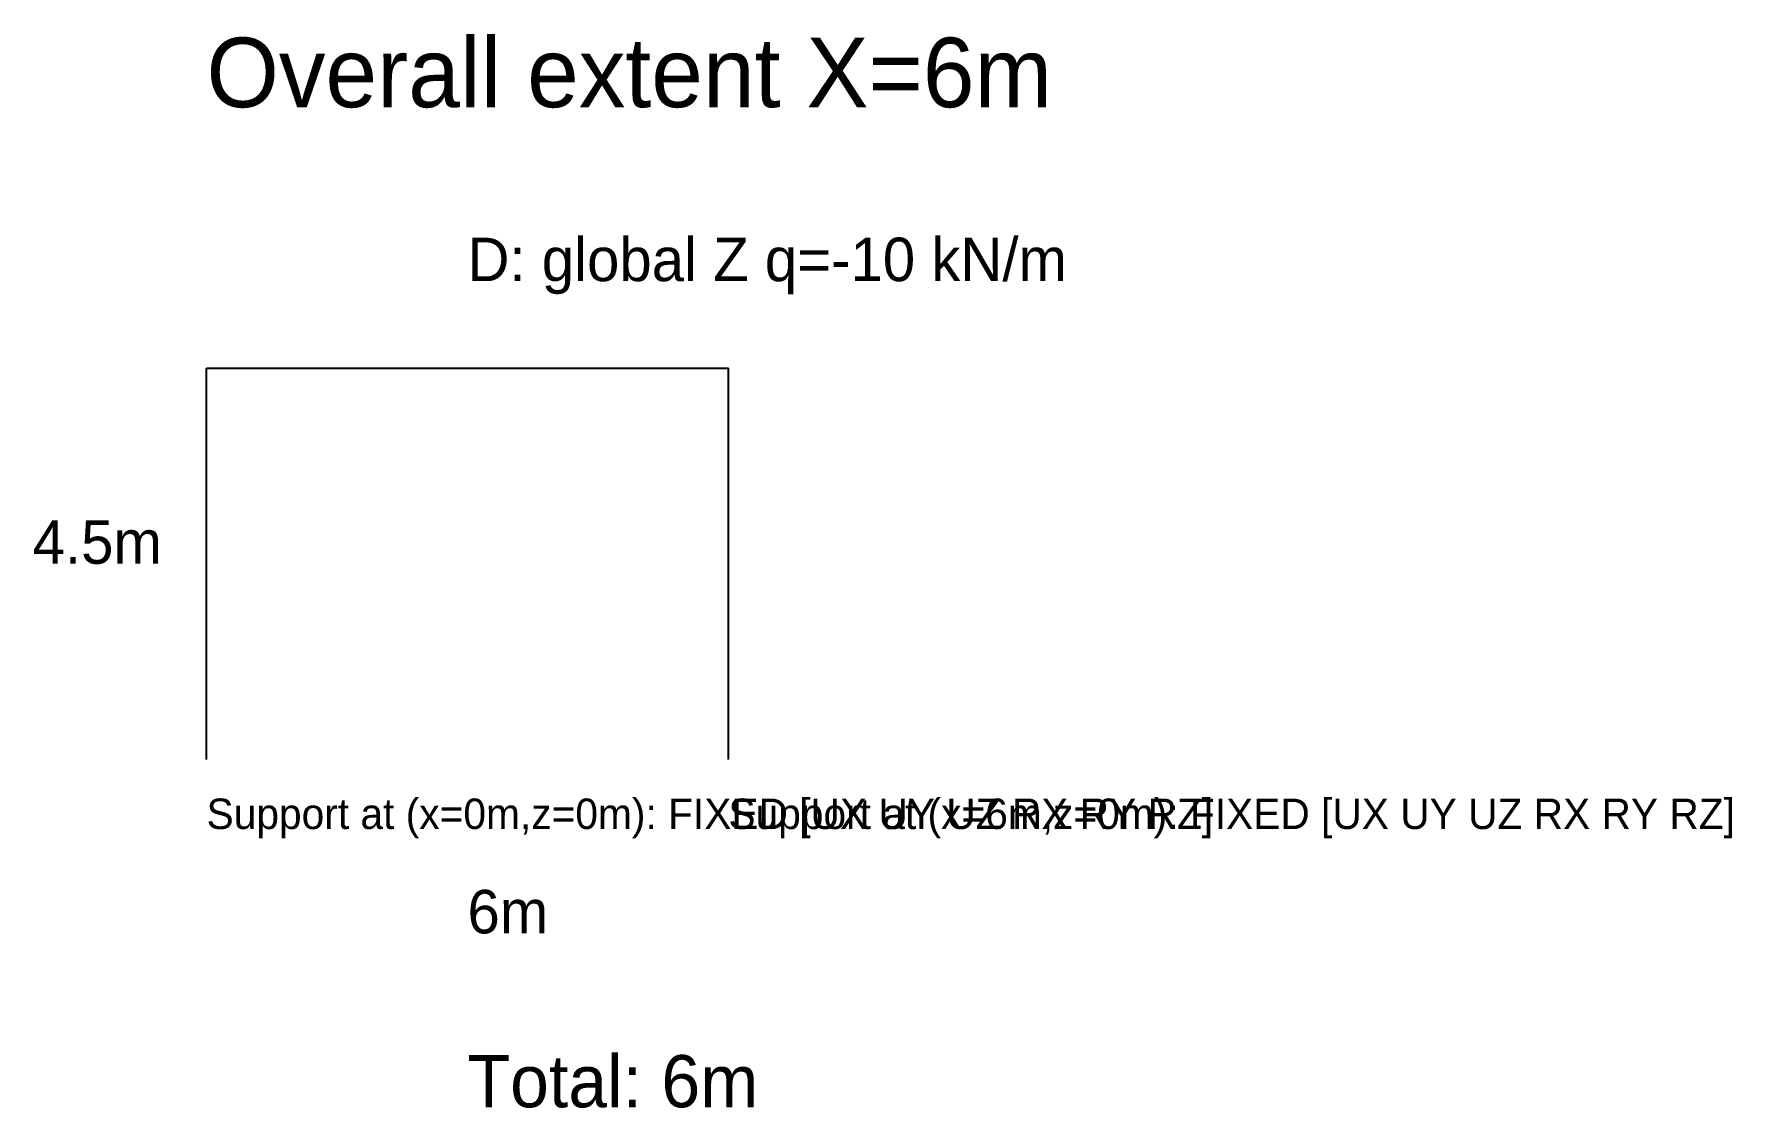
# Model space of a CAD drawing. Header units: metres. Extents: x -2 to 17.5, y -4 to 8.3.
import ezdxf

# ---------------------------------------------------------------- set-up
doc = ezdxf.new("R2010")
doc.units = ezdxf.units.M
for name, color, linetype in [('DIM', 5, 'CONTINUOUS'), ('LOAD', 1, 'CONTINUOUS'), ('STRUCT', 7, 'CONTINUOUS'), ('SUPPORT', 3, 'CONTINUOUS')]:
    doc.layers.add(name, color=color, linetype=linetype)

msp = doc.modelspace()

# ---------------------------------------------------------------- linework, layer by layer
at = {"layer": 'STRUCT'}
for p, q in [((0, 0), (0, 4.5)), ((0, 4.5), (6, 4.5)), ((6, 0), (6, 4.5))]:
    msp.add_line(p, q, dxfattribs=at)

# ---------------------------------------------------------------- texts
at = {"layer": 'DIM'}
for s, height, p in [('4.5m', 0.5, (-2, 2.25)), ('6m', 0.5, (3, -2)), ('Total: 6m', 0.6, (3, -4))]:
    msp.add_text(s, height=height, dxfattribs=at).set_placement(p)
at = {"layer": 'LOAD'}
msp.add_text('D: global Z q=-10 kN/m', height=0.5, dxfattribs=at).set_placement((3, 5.5))
at = {"layer": 'SUPPORT'}
for s, p in [('Support at (x=0m,z=0m): FIXED [UX UY UZ RX RY RZ]', (0, -0.8)), ('Support at (x=6m,z=0m): FIXED [UX UY UZ RX RY RZ]', (6, -0.8))]:
    msp.add_text(s, height=0.35, dxfattribs=at).set_placement(p)
at = {"layer": 'TEXT'}
msp.add_text('Overall extent X=6m', height=0.8, dxfattribs=at).set_placement((0, 7.5))

doc.saveas('drawing.dxf')
